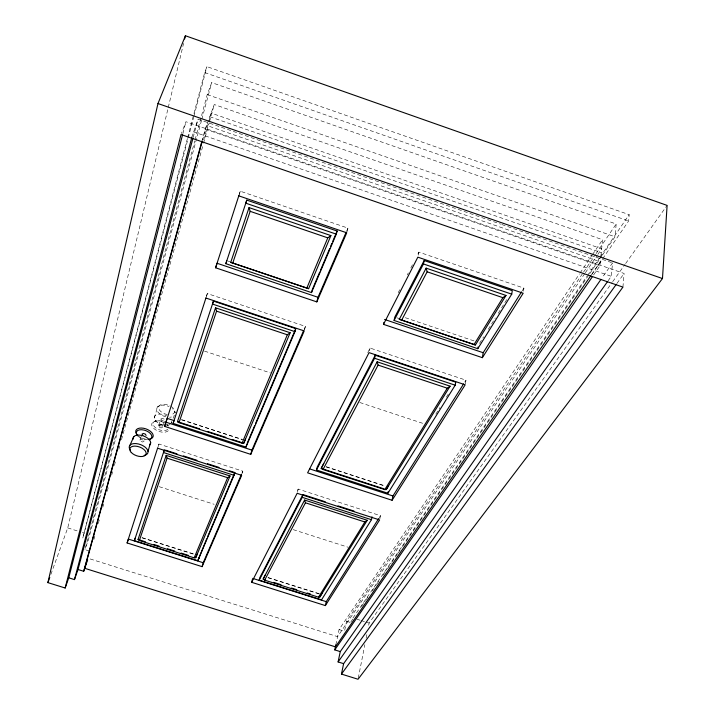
<?xml version="1.0" encoding="UTF-8"?>
<svg xmlns="http://www.w3.org/2000/svg" width="715" height="715" viewBox="0 0 715 715"><rect width="100%" height="100%" fill="white"/><g stroke="black" fill="none" stroke-linecap="round" stroke-linejoin="round"><path stroke-width="0.54" stroke-dasharray="3.58 2.68" d="M622.926 287.099L624.106 273.461L185.918 121.72L181.413 133.535M602.674 258.714L628.628 220.998L629.173 214.67L206.939 66.638L204.678 72.564L187.714 137.369M608.063 280.843L611.28 276.303L612.541 262.914L602.289 277.545M602.379 255.166L614.989 236.772L616.187 224.01L211.72 82.609L207.234 94.603L195.061 139.89M593.593 274.962L599.939 265.774L600.823 257.025M600.94 255.925L602.575 239.722L214.268 104.524L205.241 129.111L202.282 139.872M523.478 291.193L523.925 288.127L418.901 252.127L416.881 256.095M465.358 383.875L465.983 380.183L370.084 348.062L367.063 353.988M358.26 678.169L364.856 644.671M366.134 638.191L366.992 633.865M368.69 625.223L369.119 623.06L612.04 282.577M379.835 518.875L380.478 515.703L298.2 489.087L296.68 492.063M344.702 630.264L346.587 621.246L582.957 272.969M335.853 644.805L339.071 629.566L579.472 273.899M418.266 255.148L418.901 252.127M369.467 350.797L370.084 348.062M50.89 574.368L67.737 527.911L168.007 108.546M168.266 107.456L183.594 43.356M297.422 492.233L298.2 489.087M182.87 133.607L185.918 121.72M346.981 231.866L347.946 228.112L240.276 191.2L238.747 195.83M187.428 138.442L82.788 538.064L187.956 139.005M188.233 137.923L193.622 117.403M193.899 116.322L206.939 66.638M191.879 137.173L198.028 119.182L500.732 224.144M193.148 137.495L198.028 119.182M89.634 551.095L84.951 549.621L194.766 140.962M304.465 330.026L305.439 326.406L207.35 293.561L205.875 298.021M201.541 120.352L88.383 539.825L84.951 549.621M201.827 119.271L211.72 82.609M202.452 140.453L206.599 125.402L600.341 261.842L591.484 274.712M203.703 139.961L208.458 122.748M208.753 121.675L211.131 113.068L601.655 248.775L597.892 254.308M93.844 539.575L95.032 535.276M98.304 523.46L99.492 519.162M102.763 507.346L103.952 503.047M107.223 491.232L108.412 486.933M111.683 475.118L112.872 470.827M114.364 465.456L115.553 461.157M118.824 449.342L120.013 445.043M121.496 439.671L203.266 144.269M203.56 143.197L209.209 122.783M209.504 121.711L214.268 104.524M242.242 473.259L242.823 471.176L158.953 444.042L157.586 448.18M154.27 418.15L156.808 409.516M157.935 447.215L158.953 444.042M206.331 296.734L207.35 293.561M239.257 194.382L240.276 191.2M164.209 419.115L162.234 418.427L160.938 419.062L158.435 425.943L159.132 427.248L161.116 427.936L162.412 427.311L164.539 421.394M141.338 436.052L139.872 440.029L140.587 441.334L142.598 442.022L143.894 441.414L144.984 438.429M170.76 423.825L171.546 421.993M173.137 418.32L174.326 415.558A9.608 5.434 19.7 0 1 169.553 417.22M241.947 473.205L242.823 471.176M304.107 329.472L305.439 326.406M346.632 231.168L347.946 228.112M398.21 292.73L399.73 289.754M407.3 274.9L408.31 272.924M410.83 267.973L412.85 264.014M479.524 343.415L483.617 336.828M488.291 329.293L495.307 317.987M498.23 313.286L507.007 299.156M435.855 414.146L439.948 407.559M446.375 397.209L448.716 393.438M379.281 517.589L380.478 515.703M464.795 382.06L465.983 380.183M522.156 290.942L523.925 288.127M580.097 272.978L591.957 255.425M592.583 254.495L602.575 239.722M583.583 272.049L595.497 254.495M596.122 253.575L616.187 224.01M584.718 273.657L337.569 636.654L89.232 558.665M585.353 272.728L597.266 255.228M353.004 617.975L586.926 276.365M587.56 275.445L599.536 257.954M600.171 257.034L629.173 214.67M350.797 622.077L353.326 618.395M361.522 606.445L365.302 600.922M365.937 600.001L368.457 596.328M372.238 590.804L376.019 585.29M376.653 584.37L379.173 580.696M382.954 575.173L386.744 569.658M387.369 568.738L391.15 563.223M391.784 562.303L397.46 554.027M398.085 553.106L401.875 547.592M402.5 546.671L589.133 274.48M589.768 273.559L601.744 256.086M591.913 274.346L602.039 259.634M612.692 281.674L624.999 264.425M625.643 263.513L667.104 205.402M616.947 283.417L624.106 273.461M157.631 406.817L159.329 405.682M158.435 425.943L159.74 425.327L161.724 426.006L162.412 427.311M139.872 440.029L141.159 439.421L143.179 440.109L143.894 441.414M155.414 421.117L156.344 420.688M346.587 621.246L350.18 622.381M339.071 629.566L344.496 631.265M142.115 537.635L194.471 554.214M268.089 577.523L319.453 593.79M142.044 537.868L194.4 554.447M268.027 577.765L319.399 594.022M67.737 527.911L78.212 531.218M82.404 532.541L84.495 533.211M357.026 619.244L360.056 620.2M361.057 620.522L365.088 621.791M366.098 622.113L369.119 623.06M159.195 486.674L214.16 504.298M293.213 529.636L348.125 547.234M181.601 419.616L242.546 439.457M326.138 466.68L384.75 485.771M181.521 419.866L242.474 439.716M326.076 466.94L384.697 486.03M204.499 351.11L270.431 372.926M359.797 402.5L423.128 423.45M405.307 317.701L474.921 341.225M396.941 317.809L399.05 318.524M227.871 261.02L229.98 261.726M163.592 421.046L161.617 420.366L160.938 419.062M501.787 224.51L611.486 262.548M205.241 129.111L599.939 265.774M193.309 131.775L611.28 276.303M207.234 94.603L614.989 236.772M209.79 116.724L601.27 252.645M204.678 72.564L628.628 220.998M174.63 410.973L175.202 412.886A9.608 5.434 19.7 0 0 172.36 408.56M145.297 439.082A9.143 5.014 19.9 0 1 137.352 434.997M147.746 439.734A8.142 4.46 19.9 0 1 137.745 435.9M170.965 406.343A8.374 4.746 19.7 0 1 171.171 414.611M167.265 414.557A8.374 4.746 19.7 0 1 158.703 406.737A8.374 4.746 19.7 0 1 170.063 405.825M165.809 416.782A9.608 5.434 19.7 0 1 156.916 408.024A9.608 5.434 19.7 0 1 169.08 406.558M170 424.433A9.036 5.068 19.7 0 1 164.736 425.3M163.637 425.139A9.036 5.068 19.7 0 1 154.377 416.756A9.036 5.068 19.7 0 1 166.622 415.817M171.573 421.341A9.036 5.068 19.7 0 1 171.278 423.101M168.302 430.716A9.072 5.041 19.6 0 1 156.701 430.466A9.072 5.041 19.6 0 1 152.545 422.494A9.072 5.041 19.6 0 1 164.137 422.726M165.12 423.289A9.072 5.041 19.6 0 1 167.596 425.318M167.81 429.232A8.071 4.496 19.6 0 1 157.488 429.018A8.071 4.496 19.6 0 1 153.797 421.913A8.071 4.496 19.6 0 1 164.101 422.118M167.176 424.415A8.071 4.496 19.6 0 1 168.302 426.176M160.115 424.281L158.81 424.907L159.499 426.22L161.483 426.9L162.788 426.274L162.099 424.969L160.115 424.281"/><path stroke-width="1.07" d="M616.294 284.32L343.611 663.654L341.466 674.084L358.045 679.25L662.483 278.537L667.104 205.402L185.417 35.75L157.979 103.541L47.896 582.627L65.154 588.007L68.756 577.809L182.584 134.688M511.743 294.16L512.271 290.683L424.174 260.519L394.823 317.094L394.09 320.454L477.79 348.697L511.743 294.16L423.459 263.96L394.09 320.454M383.937 322.394L383.499 324.351L482.375 357.67L483.179 352.718L521.557 291.872M477.79 348.697L478.076 346.998M455.196 385.206L455.732 382.15L375.25 355.221L317.156 467.163L316.468 470.005L387.923 493.243L455.196 385.206L374.58 358.26L316.468 470.005M392.079 500.268L465.197 384.795L369.047 352.62L307.611 472.829L392.079 500.268L392.928 495.969L463.606 383.946M387.923 493.243L388.308 491.339M423.459 263.96L424.174 260.519M325.262 501.769L302.937 494.548L259.876 577.532L259.205 580.142L321.536 599.858L371.451 519.698L372.032 516.882M343.611 663.654L338.106 661.929L340.26 651.606L601.002 279.377M340.26 651.606L334.772 649.89L335.853 644.805M252.422 579.365L251.662 582.305L325.379 605.596L326.246 601.655L378.691 518.536M374.58 358.26L375.25 355.221M184.631 39.012L185.417 35.75M259.205 580.142L302.257 497.345L302.937 494.548M65.154 588.007L181.038 134.518L622.926 287.099L341.466 674.084M336.291 234.145L337.114 231.025L246.8 200.111L225.833 263.683L311.499 292.587L336.291 234.145L245.799 203.185L246.8 200.111M68.756 577.809L74.467 579.597L191.879 137.173M238.908 195.445L215.599 267.785L316.808 301.891L318.023 297.306L346.185 232.178M74.467 579.597L77.998 569.506L192.862 138.576M311.499 292.587L312.33 289.53M294.946 331.635L295.769 328.632L213.463 301.095L173.102 423.387L245.987 447.09L294.946 331.635L212.498 304.072L213.463 301.095M77.998 569.506L83.682 571.285L201.988 140.944M202.157 141.525L84.71 568.3L335.415 646.843L590.849 275.632M205.992 297.789L164.602 426.381L250.751 454.365L251.921 450.128L303.669 330.5M245.987 447.09L246.782 444.265L247.56 444.516M135.224 538.082L134.384 540.665L197.796 560.721L234.019 475.305L234.806 472.535L229.551 470.836M202.095 566.646L241.652 475.35L157.586 448.18L127.109 542.953L202.095 566.646L203.221 562.741L241.5 474.224M197.796 560.721L206.751 538.761M148.023 451.344L150.642 442.362M225.833 263.683L226.816 260.662M164.379 449.771L163.485 452.524L234.019 475.305M173.102 423.387L174.013 420.581L167.212 418.373L164.602 426.381M215.599 267.785L217.092 263.272L318.023 297.306M127.109 542.953L128.387 539.083L203.221 562.741M134.384 540.665L164.03 450.825M138.058 539.468L166.184 455.366L230.033 475.975L195.731 557.718L194.167 557.852L139.371 540.513L138.058 539.468L145.404 541.791M177.463 421.644L215.537 307.808L290.138 332.734L243.77 443.229L242.063 443.166L179.036 422.654L177.463 421.644L199.565 428.839M230.731 262.369L249.043 207.6L330.902 235.584L308.621 288.672L230.731 262.369L308.621 288.672M139.371 540.513L167.087 458.163L166.184 455.366M179.036 422.654L216.565 311.15L215.537 307.808M232.697 263.227L250.161 211.336L249.043 207.6M83.682 571.285L87.668 559.765M47.896 582.627L49.764 577.461M195.731 557.718L197.412 553.642M245.459 439.135L243.77 443.229L232.196 439.457M194.167 557.852L227.638 477.7L230.033 475.975M242.063 443.166L287.323 334.781L290.138 332.734M306.762 288.234L327.792 237.863L330.902 235.584M207.618 536.724L234.806 472.535M247.22 443.237L254.585 425.845M255.452 423.798L295.769 328.632M312.759 288.511L319.721 272.084M320.588 270.029L329.722 248.471M330.589 246.425L331.894 243.341M332.761 241.286L337.114 231.025M250.751 454.365L304.224 330.929L205.875 298.021M316.808 301.891L346.739 232.804L238.747 195.83M129.996 445.168L133.848 436.597M265.176 575.11L263.165 579.052L264.648 580.151L318.515 597.195L319.855 596.989L367.251 520.279L304.617 500.053L263.165 579.052L265.265 579.722M251.662 582.305L297.154 493.287L379.62 519.93L325.379 605.596M383.499 324.351L417.846 257.159L523.183 293.23L482.375 357.67M323.734 463.472L321.205 468.423L323.019 469.505L384.804 489.605L386.216 489.578L450.093 386.18L377.145 361.808L321.205 468.423L384.116 488.899M399.31 319.292L426.14 268.143L506.005 295.447L475.404 344.979L399.31 319.292L475.404 344.979M401.598 320.257L427.15 271.807L426.14 268.143M264.648 580.151L305.448 502.806L304.617 500.053M323.019 469.505L378.092 365.088L377.145 361.808M319.855 596.989L322.134 593.155M386.216 489.578L388.477 485.789M318.515 597.195L364.856 521.977L367.251 520.279M384.804 489.605L447.277 388.2L450.093 386.18M473.947 344.684L502.895 297.681L506.005 295.447M334.772 649.89L592.324 276.803M338.106 661.929L607.419 281.755M198.555 558.12L199.226 558.335M153.788 544.446L159.034 546.099M167.417 548.754L174.764 551.077M181.056 553.07L188.394 555.394M273.666 582.376L281.013 584.7M291.514 588.025L296.761 589.687M307.253 593.003L310.408 594.004M252.681 578.39L326.246 601.655M167.087 458.163L227.638 477.7M305.448 502.806L364.856 521.977M165.433 450.11L176.998 453.846M183.299 455.884L196.965 460.299M207.475 463.695L219.04 467.44M338.016 505.889L353.961 511.037M302.257 497.345L371.451 519.698M207.985 431.583L225.877 437.401M165.978 422.19L251.921 450.128M309.711 468.915L392.928 495.969M216.565 311.15L287.323 334.781M378.092 365.088L447.277 388.2M384.59 319.462L483.179 352.718M250.161 211.336L327.792 237.863M427.15 271.807L502.895 297.681M157.979 103.541L662.483 278.537M142.785 435.372L142.071 434.068L143.366 433.442L145.368 434.13L146.083 435.444M130.336 450.146A9.858 5.3 19.8 0 1 133.768 443.604A9.858 5.3 19.8 0 1 146.521 448.457A9.858 5.3 19.8 0 1 144.108 455.392M133.133 439.09A9.179 4.987 19.9 0 1 143.322 435.909A9.179 4.987 19.9 0 1 149.873 444.828M137.352 434.997A9.143 5.014 19.9 0 1 139.362 428.178A9.143 5.014 19.9 0 1 151.607 432.387A9.143 5.014 19.9 0 1 149.533 439.18M137.745 435.9A8.142 4.46 19.9 0 1 139.532 429.84A8.142 4.46 19.9 0 1 150.436 433.585A8.142 4.46 19.9 0 1 148.595 439.627M131.256 452.461A8.598 4.621 19.8 0 0 145.467 455.178A8.598 4.621 19.8 0 0 137.182 446.339A8.598 4.621 19.8 0 0 131.256 452.461"/></g></svg>
